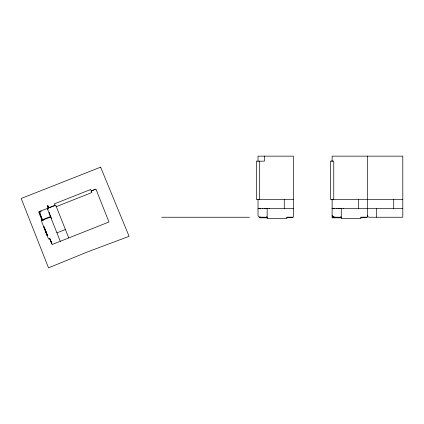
<?xml version="1.0" encoding="UTF-8"?>
<svg xmlns="http://www.w3.org/2000/svg" width="424" height="424" viewBox="0 0 424 424"><rect width="100%" height="100%" fill="white"/><g stroke="black" fill="none" stroke-linecap="round" stroke-linejoin="round"><path stroke-width="0.64" d="M47.525 205.884L47.896 205.704L48.771 207.855L48.389 208.009L47.515 205.857M47.615 206.101L47.997 205.942M47.721 206.361L48.103 206.207M47.758 206.451L48.14 206.297M47.795 206.546L48.193 206.44M47.838 206.642L48.219 206.493M47.87 206.727L48.251 206.573M47.96 206.949L48.31 206.721M48.013 207.087L48.394 206.933M48.045 207.161L48.431 207.023M48.076 207.235L48.463 207.103M48.124 207.357L48.484 207.145M48.225 207.596L48.575 207.373M48.633 207.511L48.251 207.67L48.67 207.612M48.347 207.908L48.728 207.749M91.902 190.614L95.14 189.332M91.075 191.086L95.951 189.157L108.973 222.001L52.173 244.516L49.73 238.352M54.813 205.635L47.218 208.375L60.272 241.309M47.769 209.774L48.124 209.636M55.973 206.758L91.891 192.523L90.688 189.486L54.161 203.965L54.882 205.783M39.326 213.643L39.904 213.415M49.014 212.912L49.385 212.822M49.815 214.931L50.064 214.836L50.79 216.659L50.541 216.759M39.4 212.148L42.411 219.749L41.838 219.977L38.626 211.878L55.714 205.105L68.736 237.954M44.128 219.065L50.461 216.558M51.341 218.784L51.59 218.683L50.869 216.86L41.261 220.666L48.516 238.977L49.778 238.479M44.472 227.688L44.101 227.836L44.478 227.704L43.895 226.225M44.207 228.096L44.578 227.948L44.764 228.419L44.393 228.568M44.525 228.907L44.896 228.759L45.474 230.206L45.103 230.354M44.7 229.342L45.071 229.198M44.923 229.914L45.299 229.766M45.225 230.667L45.596 230.518L46.105 231.796M45.41 231.133L45.781 230.99M45.697 231.864L46.073 231.716M45.723 231.923L46.094 231.774M45.829 232.193L46.2 232.045L46.879 233.751L46.502 233.9M45.983 232.575L46.354 232.426M46.073 232.808L46.444 232.659M46.099 232.871L46.47 232.723M46.168 233.046L46.539 232.898M46.237 233.216L46.608 233.073M46.258 233.28L46.635 233.136M46.354 233.513L46.725 233.364M46.56 234.043L46.937 233.9L47.589 235.548L47.218 235.696M46.751 234.525L47.122 234.377M46.788 234.615L47.154 234.451M46.82 234.7L47.197 234.552M46.889 234.864L47.26 234.716M46.953 235.034L47.324 234.885M46.995 235.129L47.361 234.981M47.022 235.203L47.393 235.055M56.922 232.866L65.391 229.511M49.958 238.919L51.914 243.864M49.931 239.072L51.792 243.768M50.101 239.284L50.732 240.874M50.779 241.002L51.484 242.602M331.732 160.834L332.13 160.834M293.35 199.428L256.382 199.428L256.382 161.157L264.491 161.157L264.491 156.143M402.8 199.428L330.497 199.428L330.497 161.157L333.762 161.157L333.762 199.428M332.13 199.821L332.04 199.428M332.13 208.142L332.04 208.534L402.8 208.534M258.015 208.534L293.35 208.534M161.655 217.242L249.503 217.242M259.917 217.189L267.157 217.242M286.719 217.242L293.35 217.242L293.35 156.143L258.015 156.143L258.015 161.39M332.665 217.189L341.272 217.242M266.659 217.576L267.157 217.512M340.774 217.576L341.272 217.576M91.446 190.508L91.69 191.134M49.264 212.811L49.746 214.03M41.117 211.465L40.921 210.972A1.903 1.903 0 0 0 39.851 213.436L42.522 220.167L42.384 219.722M42.114 219.865L42.506 220.851M42.029 219.828L42.209 220.289M43.598 219.245L43.767 219.674M43.661 219.717L43.492 219.288L43.603 219.738M43.301 219.362L43.471 219.791M43.19 219.409L43.37 219.833M43.121 219.436L43.269 219.871M43.041 219.468L43.211 219.892M42.914 219.515L43.078 219.945M42.776 219.568L42.946 219.998M42.697 219.606L42.861 220.03M42.633 219.627L42.797 220.056M42.448 219.701L42.601 220.136M42.299 219.759L42.469 220.189M393.721 199.428L393.721 208.534M376.607 208.534L376.607 217.242M367.465 156.143L367.465 217.242L360.835 217.242L360.835 217.576M366.76 217.242L361.444 217.242M360.967 217.242L360.967 218.599L341.272 218.599L341.272 208.263M358.386 199.428L358.386 208.534M343.233 208.263L343.233 208.534M341.06 208.263L341.06 208.534M340.843 216.574L340.843 217.809L332.13 217.809L332.13 199.428M339.094 208.263L339.094 208.534M338.882 208.263L338.882 208.534M336.916 208.263L336.916 208.534M336.704 208.263L336.704 208.534M334.743 208.263L334.743 208.534M334.525 208.263L334.525 208.534M334.033 216.574L334.033 217.809M333.545 208.263L333.545 208.534M332.564 208.263L332.564 208.534M332.13 161.39L332.13 156.143L402.8 156.143L402.8 217.242L369.368 217.242A1.903 1.903 0 0 1 367.465 215.344M292.645 217.242L287.329 217.242M286.852 217.242L286.852 218.599L267.157 218.599L267.157 208.263M284.271 199.428L284.271 208.534M269.118 208.263L269.118 208.534M266.945 208.263L266.945 208.534M266.728 216.574L266.728 217.809L259.917 217.809L259.917 216.574M264.979 208.263L264.979 208.534M264.767 208.263L264.767 208.534M262.8 208.263L262.8 208.534M262.589 208.263L262.589 208.534M260.627 208.263L260.627 208.534M260.41 208.263L260.41 208.534M259.647 161.157L259.647 199.428M259.43 208.263L259.43 208.534M258.449 208.263L258.449 208.534M258.015 199.365L258.015 215.344A1.903 1.903 0 0 0 259.917 217.242M40.031 212.869A0.62 0.62 0 0 1 40.047 212.111M334.033 217.242A1.903 1.903 0 0 1 332.13 215.344M333.571 216.865A0.62 0.62 0 0 1 333.248 216.865M333.1 216.807A0.62 0.62 0 0 1 332.808 216.426M100.615 167.167L21.2 198.474L48.516 267.857L88.399 251.57L129.097 236.322L100.615 167.167M44.308 227.275L43.937 227.423L44.319 227.291M43.672 219.219L42.22 219.791L42.389 220.215L43.836 219.648L43.672 219.219"/></g></svg>
